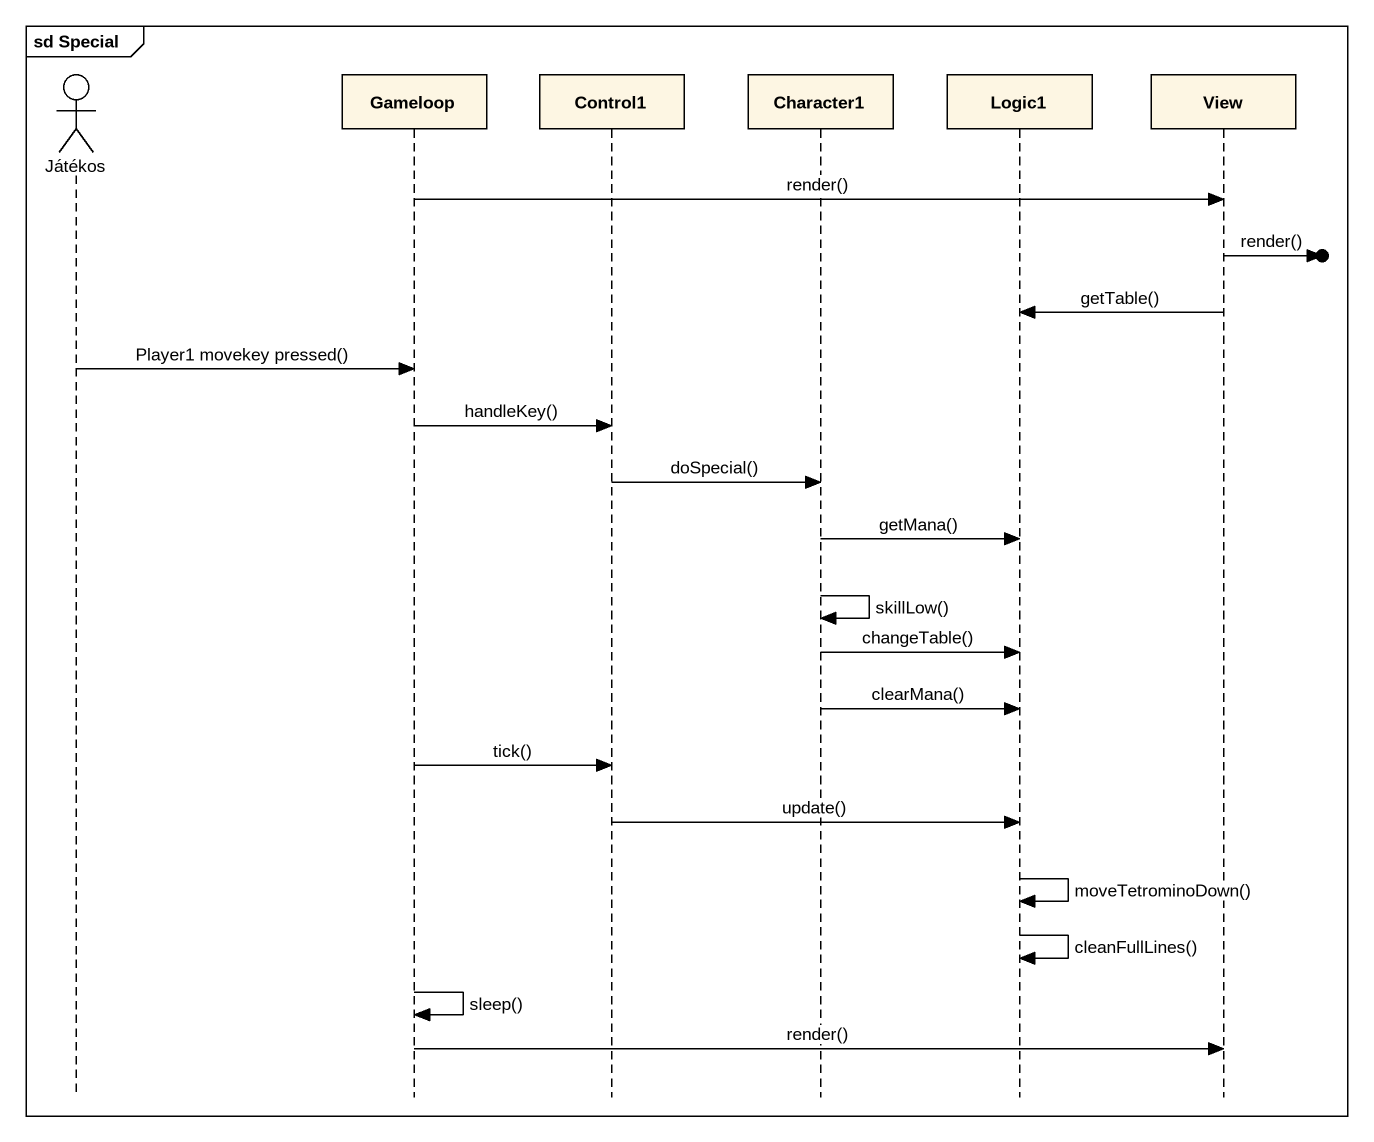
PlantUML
@startuml
mainframe sd Special
hide footbox
actor Játékos
participant Gameloop
participant Control1
participant Character1
participant Logic1
participant View

Gameloop -> View : render()
View ->o] : render()
View -> Logic1 : getTable()
Játékos -> Gameloop : Player1 movekey pressed()
Gameloop -> Control1 : handleKey()
Control1 -> Character1 : doSpecial()
Character1 -> Logic1 : getMana()
Character1 -> Character1 : skillLow()
Character1 -> Logic1 : changeTable()
Character1 -> Logic1 : clearMana()
Gameloop -> Control1 : tick()
Control1 -> Logic1 : update()
Logic1 -> Logic1 : moveTetrominoDown()
Logic1 -> Logic1 : cleanFullLines()
Gameloop -> Gameloop : sleep()
Gameloop -> View : render()
@enduml
